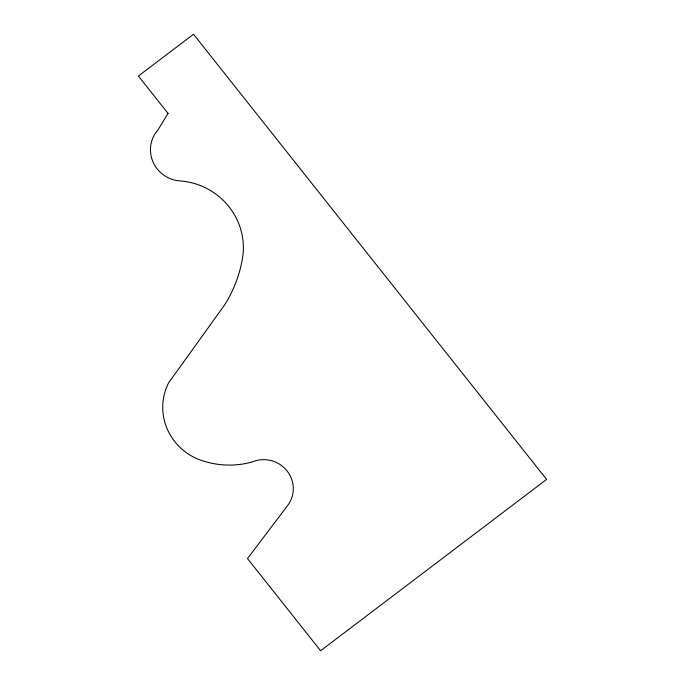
<?xml version="1.0" encoding="UTF-8"?>
<svg xmlns="http://www.w3.org/2000/svg" width="685" height="685" viewBox="0 0 685 685"><rect width="100%" height="100%" fill="white"/><g stroke="black" fill="none" stroke-linecap="round" stroke-linejoin="round"><path stroke-width="1.03" d="M168.039 113.41L158.072 129.773A31.399 30.611 22.9 0 0 153.149 162.251A31.399 30.611 22.9 0 0 181.045 181.003A67.233 65.537 22.9 0 1 242.319 259.375A133.301 129.944 22.9 0 1 224.406 305.219L171.815 378.411A66.034 64.373 22.9 0 0 168.604 382.872A56.341 54.92 22.9 0 0 201.45 460.406A83.861 81.746 22.9 0 0 252.594 461.827A29.164 28.428 22.9 0 1 287.178 471.074A29.164 28.428 22.9 0 1 287.178 506.121L247.499 558.566L320.623 650.75L546.604 479.406L193.512 34.25L138.396 76.044L168.039 113.41"/></g></svg>
